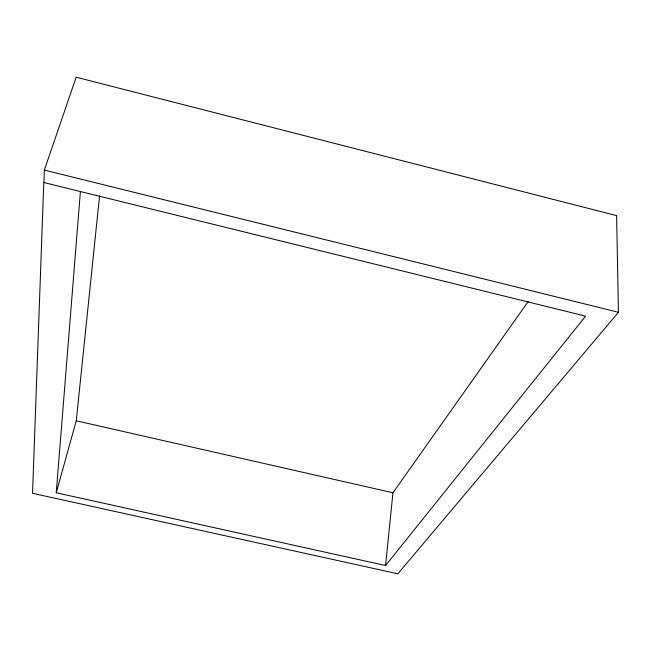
<?xml version="1.0" encoding="UTF-8"?>
<svg xmlns="http://www.w3.org/2000/svg" width="651" height="651" viewBox="0 0 651 651"><rect width="100%" height="100%" fill="white"/><g stroke="black" fill="none" stroke-linecap="round" stroke-linejoin="round"><path stroke-width="0.98" d="M43.894 182.54L44.349 170.098L76.167 77.2L616.603 215.627L618.45 312.293L397.834 573.8L32.55 493.287L43.788 182.508L585.623 316.15L385.579 565.524L56.238 492.766L80.407 191.54M385.579 565.524L392.944 492.774L528.23 301.486M56.238 492.766L76.257 420.79L99.579 195.796M76.257 420.79L392.944 492.774M44.349 170.098L618.45 312.293"/></g></svg>
